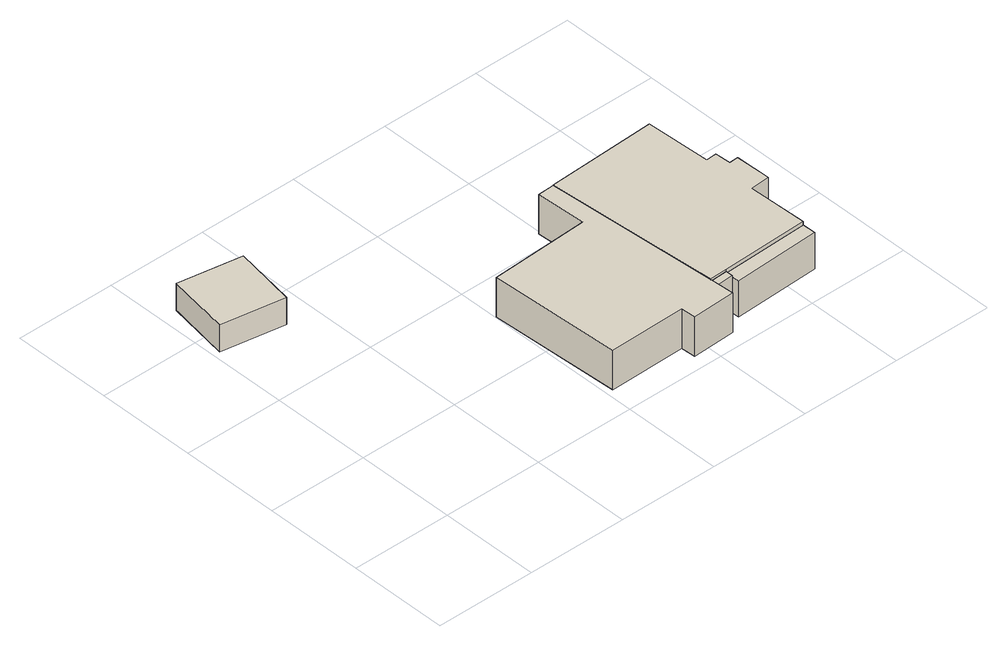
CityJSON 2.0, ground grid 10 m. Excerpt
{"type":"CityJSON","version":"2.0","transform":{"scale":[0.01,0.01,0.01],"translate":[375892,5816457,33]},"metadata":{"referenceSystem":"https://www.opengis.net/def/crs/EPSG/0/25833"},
"CityObjects":{
"building1":{"type":"Building","attributes":{"Gemeindeschluessel":"11000005","BezugspunktDach":"2200","function":"31001_2080","measuredHeight":2.81,"storeysAboveGround":1},"address":[{"country":"Germany","locality":"Berlin","thoroughfareNumber":"48 (1)","thoroughfareName":"Weiter Blick"}],"geometry":[{"type":"Solid","lod":"1","boundaries":[[[[0,1,2,3]],[[4,5,6,7]],[[4,7,3,2]],[[5,4,2,1]],[[6,5,1,0]],[[7,6,0,3]]]]}]},
"building2":{"type":"Building","attributes":{"Gemeindeschluessel":"11000005","BezugspunktDach":"2200","function":"51009_1610","measuredHeight":3.54,"storeysAboveGround":0},"address":[{"country":"Germany","locality":"Berlin"}],"geometry":[{"type":"Solid","lod":"1","boundaries":[[[[8,9,10,11]],[[12,13,14,15]],[[12,15,11,10]],[[13,12,10,9]],[[14,13,9,8]],[[15,14,8,11]]]]}]},
"building3":{"type":"Building","attributes":{"Gemeindeschluessel":"11000005","BezugspunktDach":"2200","function":"51009_1610","measuredHeight":3,"storeysAboveGround":0},"address":[{"country":"Germany","locality":"Berlin"}],"geometry":[{"type":"Solid","lod":"1","boundaries":[[[[16,17,18,19]],[[20,21,22,23]],[[20,23,19,18]],[[21,20,18,17]],[[22,21,17,16]],[[23,22,16,19]]]]}]},
"building4":{"type":"Building","attributes":{"name":"Albert-Schweitzer-Kinderdorf","Gemeindeschluessel":"11000005","function":"31001_1021"},"address":[{"country":"Germany","locality":"Berlin","thoroughfareNumber":"46","thoroughfareName":"Weiter Blick"}],"children":["building4-1","building4-2","building4-3"]},
"building4-1":{"type":"BuildingPart","attributes":{"BezugspunktDach":"2200","measuredHeight":4.95,"storeysAboveGround":1},"parents":["building4"],"geometry":[{"type":"MultiSurface","lod":"1","boundaries":[[[24,25,26,27,28,29,30,31,32,33,34,35,36]],[[37,38,39,40,41,42,43,44,45,46,47,48,49]],[[37,49,36,35]],[[38,37,35,34]],[[39,38,34,33]],[[40,39,33,32]],[[41,40,32,31]],[[42,41,31,30]],[[43,42,30,29]],[[44,43,29,28]],[[45,44,28,27]],[[50,51,27,26]],[[47,46,26,25]],[[48,52,53,47,25,24]],[[49,48,24,36],[49,54,52,48]],[[46,45,51,50]],[[47,53,52,48]],[[54,49,48,52]]]}]},
"building4-2":{"type":"BuildingPart","attributes":{"BezugspunktDach":"2200","measuredHeight":3.75,"storeysAboveGround":1},"parents":["building4"],"geometry":[{"type":"MultiSurface","lod":"1","boundaries":[[[55,56,57,58,50]],[[44,59,60,61,46]],[[44,45,51,58]],[[59,44,58,57]],[[60,59,57,56]],[[61,60,56,55]],[[46,61,55,50]],[[46,50,51,45]]]}]},
"building4-3":{"type":"BuildingPart","attributes":{"BezugspunktDach":"2200","measuredHeight":4.08,"storeysAboveGround":1},"parents":["building4"],"geometry":[{"type":"MultiSurface","lod":"1","boundaries":[[[62,63,64,65,66,53,52,54,67,68,69]],[[70,71,49,48,47,72,73,74,75,76,77]],[[70,77,69,68]],[[71,70,68,67]],[[49,71,67,54]],[[72,47,53,66]],[[73,72,66,65]],[[74,73,65,64]],[[75,74,64,63]],[[76,75,63,62]],[[77,76,62,69]],[[78,49,54,52,48]],[[48,52,53,47]]]}]}
},
"vertices":[
[701,2671,311],[808,3300,311],[173,3408,311],[66,2778,311],[173,3408,30],[808,3300,30],[701,2671,30],[66,2778,30],
[3197,256,508],[3371,267,508],[3369,336,508],[3193,329,508],[3369,336,154],[3371,267,154],[3197,256,154],[3193,329,154],
[3052,922,452],[3148,925,452],[3148,998,452],[3049,994,452],[3148,998,152],[3148,925,152],[3052,922,152],[3049,994,152],
[3148,998,531],[3193,329,531],[3369,336,531],[4239,367,531],[4240,367,531],[4223,958,531],[4416,971,531],[4404,1325,531],[4315,1319,531],[4307,1478,531],[4202,1472,531],[4174,2123,531],[3075,2075,531],[4174,2123,119],[4202,1472,119],[4307,1478,119],[4315,1319,119],[4404,1325,119],[4416,971,119],[4223,958,119],[4240,367,119],[4239,367,119],[3369,336,119],[3193,329,119],[3148,998,119],[3075,2075,119],[3369,336,494],[4239,367,494],[3148,998,527],[3193,329,527],[3075,2075,527],
[3371,267,494],[3373,193,494],[4244,230,494],[4240,367,494],[4244,230,119],[3373,193,119],[3371,267,119],
[1998,197,527],[2765,209,527],[2772,62,527],[3207,80,527],[3197,256,527],[2909,2067,527],[2933,1568,527],[1937,1519,527],[2933,1568,119],[2909,2067,119],[3197,256,119],[3207,80,119],[2772,62,119],[2765,209,119],[1998,197,119],[1937,1519,119],[3145,1047,119]
]}
